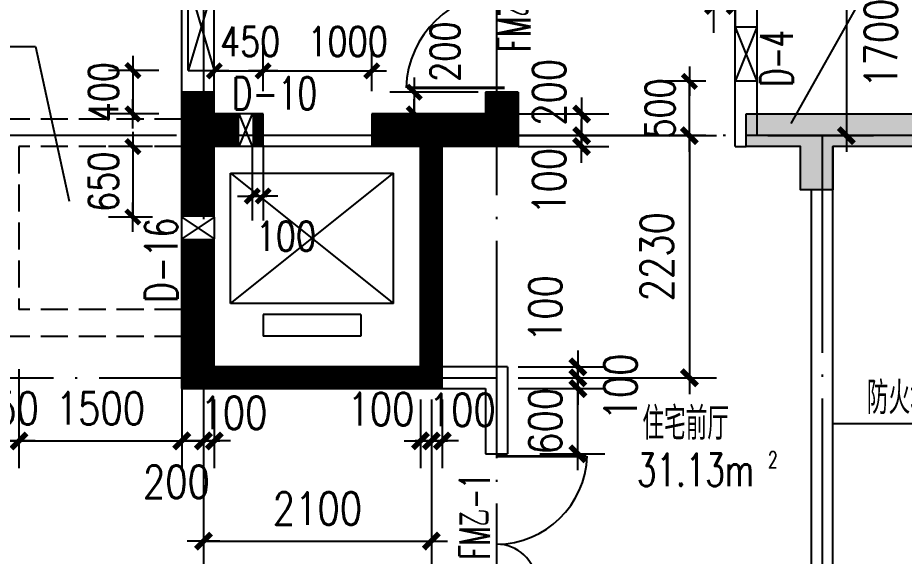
# Model space of a CAD drawing. Extents: x 634182 to 802382, y -1101880 to -864080.
# Drawn here: x 686573 to 694742, y -899450 to -894491 of the extents above; entities that cross this region are included whole.
import ezdxf
from ezdxf.enums import TextEntityAlignment as Align

# ---------------------------------------------------------------- set-up
doc = ezdxf.new("R2010")
doc.units = 0
doc.header["$LTSCALE"] = 1000
doc.header["$MEASUREMENT"] = 0
doc.linetypes.add('DASH', pattern=[0.35, 0.25, -0.1])
doc.linetypes.add('DOTE', pattern=[2.42, 2, -0.2, 0.02, -0.2])
doc.layers.get('0').update_dxf_attribs({"linetype": 'CONTINUOUS'})
doc.layers.get('DEFPOINTS').update_dxf_attribs({"linetype": 'CONTINUOUS'})
for name, color, linetype in [('210', 4, 'CONTINUOUS'), ('DOTE', 1, 'DOTE'), ('MC', 4, 'CONTINUOUS'), ('PUB_DIM', 3, 'CONTINUOUS'), ('PUB_TEXT', 7, 'CONTINUOUS'), ('WALL', 191, 'CONTINUOUS'), ('WINDOW', 2, 'CONTINUOUS')]:
    doc.layers.add(name, color=color, linetype=linetype)
doc.styles.add('_Z', font='romans', dxfattribs={"width": 0.7, "bigfont": 'Z'})
doc.styles.add('DIM_FONT', font='simplex.shx', dxfattribs={"width": 0.8})
doc.styles.add('HZ_SIMPLEX', font='SIMPLEX.shx', dxfattribs={"width": 0.8, "bigfont": 'hztxt.shx'})
doc.styles.add('Z', font='romans', dxfattribs={"width": 0.8, "bigfont": 'z'})
doc.dimstyles.new('DIMN', dxfattribs={"dimtxt": 300, "dimasz": 1, "dimexe": 250, "dimexo": 300, "dimgap": 150, "dimtad": 1, "dimdec": 0, "dimzin": 0, "dimdsep": 46, "dimtxsty": 'DIM_FONT', "dimblk": '_DIMX', "dimblk1": '_DIMX', "dimblk2": '_DIMX', "dimcen": 2.5, "dimclrt": 7, "dimadec": 0, "dimazin": 0, "dimtfac": 1, "dimtdec": 0, "dimtix": 1, "dimtmove": 2, "dimatfit": 3, "dimldrblk": '_DIMX', "dimfxl": 0, "dimtolj": 1, "dimtzin": 0, "dimarcsym": 0})
doc.dimstyles.new('DIMN90', dxfattribs={"dimscale": 0.9, "dimtxt": 300, "dimasz": 1, "dimexe": 250, "dimexo": 300, "dimgap": 150, "dimtad": 1, "dimdec": 0, "dimdsep": 46, "dimtxsty": 'DIM_FONT', "dimblk": '_DIMX', "dimcen": 2.5, "dimclrt": 7, "dimadec": 0, "dimazin": 0, "dimtfac": 1, "dimtdec": 0, "dimtix": 1, "dimtmove": 2, "dimatfit": 3, "dimldrblk": '_DIMX', "dimfxl": 0, "dimtolj": 1, "dimarcsym": 0})

# ---------------------------------------------------------------- blocks, each defined once
blk = doc.blocks.new('_DIMX')
blk.add_line((-150, 0), (150, 0))
at = {"const_width": 50}
blk.add_lwpolyline([(-70, -70), (70, 70)], dxfattribs=at)
blk = doc.blocks.new('*D469')
at = {"color": 0, "linetype": 'ByBlock'}
for p, q in [((687814.2, -895676.8), (687408.7, -895676.8)), ((687633.7, -895675.9), (687633.7, -895675)), ((687633.7, -895676.8), (687633.7, -896326.8)), ((687814.2, -896326.8), (687408.7, -896326.8)), ((687633.7, -896327.7), (687633.7, -896328.6))]:
    blk.add_line(p, q, dxfattribs=at)
at = {"layer": 'DEFPOINTS', "color": 0, "linetype": 'ByBlock'}
for p in [(688084.2, -895676.8), (687633.7, -896326.8), (688084.2, -896326.8)]:
    blk.add_point(p, dxfattribs=at)
at = {"color": 0, "linetype": 'ByBlock', "xscale": 0.9, "yscale": 0.9, "zscale": 0.9}
for p, rotation in [((687633.7, -895676.8), 270), ((687633.7, -896326.8), 90)]:
    blk.add_blockref('_DIMX', p, dxfattribs=dict(at, rotation=rotation))
at = {"color": 7, "linetype": 'ByBlock', "insert": (687363.7, -896001.8), "char_height": 270, "attachment_point": 5, "rotation": 90, "style": 'DIM_FONT'}
blk.add_mtext('\\A1;650', dxfattribs=at)
blk = doc.blocks.new('*D479')
at = {"color": 0, "linetype": 'ByBlock'}
for p, q in [((688084.2, -898006.8), (688084.2, -898638.4)), ((688284.2, -898006.8), (688284.2, -898638.4)), ((688083.2, -898388.4), (688082.2, -898388.4)), ((688284.2, -898388.4), (688084.2, -898388.4)), ((688284.2, -898388.4), (688084.2, -898388.4)), ((688285.2, -898388.4), (688286.2, -898388.4))]:
    blk.add_line(p, q, dxfattribs=at)
at = {"layer": 'DEFPOINTS', "color": 0, "linetype": 'ByBlock'}
for p in [(688084.2, -897706.8), (688284.2, -897706.8), (688084.2, -898388.4)]:
    blk.add_point(p, dxfattribs=at)
at = {"color": 0, "linetype": 'ByBlock'}
for p, rotation in [((688084.2, -898388.4), 359.9999999999334), ((688284.2, -898388.4), 179.9999999999334)]:
    blk.add_blockref('_DIMX', p, dxfattribs=dict(at, rotation=rotation))
at = {"color": 7, "linetype": 'ByBlock', "insert": (688035, -898765.5), "char_height": 300, "attachment_point": 5, "style": 'DIM_FONT'}
blk.add_mtext('\\A1;200', dxfattribs=at)
blk = doc.blocks.new('*D480')
at = {"color": 0, "linetype": 'ByBlock'}
for p, q in [((687874.2, -894976.8), (687408.7, -894976.8)), ((687633.7, -894975.9), (687633.7, -894975)), ((687633.7, -894976.8), (687633.7, -895376.8)), ((687874.2, -895376.8), (687408.7, -895376.8)), ((687633.7, -895377.7), (687633.7, -895378.6))]:
    blk.add_line(p, q, dxfattribs=at)
at = {"layer": 'DEFPOINTS', "color": 0, "linetype": 'ByBlock'}
for p in [(688144.2, -894976.8), (687633.7, -895376.8), (688144.2, -895376.8)]:
    blk.add_point(p, dxfattribs=at)
at = {"color": 0, "linetype": 'ByBlock', "xscale": 0.9, "yscale": 0.9, "zscale": 0.9}
for p, rotation in [((687633.7, -894976.8), 270), ((687633.7, -895376.8), 90)]:
    blk.add_blockref('_DIMX', p, dxfattribs=dict(at, rotation=rotation))
at = {"color": 7, "linetype": 'ByBlock', "insert": (687363.7, -895176.8), "char_height": 270, "attachment_point": 5, "rotation": 90, "style": 'DIM_FONT'}
blk.add_mtext('\\A1;400', dxfattribs=at)
blk = doc.blocks.new('*D489')
at = {"color": 0, "linetype": 'ByBlock'}
for p, q in [((686334.2, -897726.8), (686334.2, -898638.4)), ((686584.2, -897726.8), (686584.2, -898638.4)), ((686333.2, -898388.4), (686332.2, -898388.4)), ((686334.2, -898388.4), (686584.2, -898388.4)), ((686585.2, -898388.4), (686586.2, -898388.4))]:
    blk.add_line(p, q, dxfattribs=at)
at = {"layer": 'DEFPOINTS', "color": 0, "linetype": 'ByBlock'}
for p in [(686334.2, -897426.8), (686584.2, -897426.8), (686584.2, -898388.4)]:
    blk.add_point(p, dxfattribs=at)
at = {"color": 0, "linetype": 'ByBlock'}
blk.add_blockref('_DIMX', (686334.2, -898388.4), dxfattribs=at)
at = {"color": 0, "linetype": 'ByBlock', "rotation": 180}
blk.add_blockref('_DIMX', (686584.2, -898388.4), dxfattribs=at)
at = {"color": 7, "linetype": 'ByBlock', "insert": (686459.2, -898088.4), "char_height": 300, "attachment_point": 5, "style": 'DIM_FONT'}
blk.add_mtext('\\A1;250', dxfattribs=at)
blk = doc.blocks.new('*D513')
at = {"color": 0, "linetype": 'ByBlock'}
for p, q in [((691484.2, -895576.8), (693011.3, -895576.8)), ((692761.3, -895577.8), (692761.3, -897805.8)), ((691484.2, -897806.8), (693011.3, -897806.8))]:
    blk.add_line(p, q, dxfattribs=at)
at = {"layer": 'DEFPOINTS', "color": 0, "linetype": 'ByBlock'}
for p in [(691184.2, -895576.8), (691184.2, -897806.8), (692761.3, -897806.8)]:
    blk.add_point(p, dxfattribs=at)
at = {"color": 0, "linetype": 'ByBlock'}
for p, rotation in [((692761.3, -895576.8), 90), ((692761.3, -897806.8), 270)]:
    blk.add_blockref('_DIMX', p, dxfattribs=dict(at, rotation=rotation))
at = {"color": 7, "linetype": 'ByBlock', "insert": (692461.3, -896691.8), "char_height": 300, "attachment_point": 5, "rotation": 90, "style": 'DIM_FONT'}
blk.add_mtext('\\A1;2230', dxfattribs=at)
blk = doc.blocks.new('*D514')
at = {"color": 0, "linetype": 'ByBlock'}
for p, q in [((692914.2, -895076.8), (692536.3, -895076.8)), ((692761.3, -895075.9), (692761.3, -895075)), ((692761.3, -895576.8), (692761.3, -895076.8)), ((692914.2, -895576.8), (692536.3, -895576.8)), ((692761.3, -895577.7), (692761.3, -895578.6))]:
    blk.add_line(p, q, dxfattribs=at)
at = {"layer": 'DEFPOINTS', "color": 0, "linetype": 'ByBlock'}
for p in [(692761.3, -895076.8), (693184.2, -895076.8), (693184.2, -895576.8)]:
    blk.add_point(p, dxfattribs=at)
at = {"color": 0, "linetype": 'ByBlock', "xscale": 0.9, "yscale": 0.9, "zscale": 0.9}
for p, rotation in [((692761.3, -895076.8), 270), ((692761.3, -895576.8), 90)]:
    blk.add_blockref('_DIMX', p, dxfattribs=dict(at, rotation=rotation))
at = {"color": 7, "linetype": 'ByBlock', "insert": (692491.3, -895326.8), "char_height": 270, "attachment_point": 5, "rotation": 90, "style": 'DIM_FONT'}
blk.add_mtext('\\A1;500', dxfattribs=at)
blk = doc.blocks.new('*D516')
at = {"color": 0, "linetype": 'ByBlock'}
for p, q in [((691184.2, -897806.8), (691983.9, -897806.8)), ((691733.9, -897805.8), (691733.9, -897804.8)), ((691733.9, -897906.8), (691733.9, -897806.8)), ((691733.9, -897906.8), (691733.9, -897806.8)), ((691184.2, -897906.8), (691983.9, -897906.8)), ((691733.9, -897907.8), (691733.9, -897908.8))]:
    blk.add_line(p, q, dxfattribs=at)
at = {"layer": 'DEFPOINTS', "color": 0, "linetype": 'ByBlock'}
for p in [(690884.2, -897806.8), (691733.9, -897806.8), (690884.2, -897906.8)]:
    blk.add_point(p, dxfattribs=at)
at = {"color": 0, "linetype": 'ByBlock'}
for p, rotation in [((691733.9, -897806.8), 270), ((691733.9, -897906.8), 90)]:
    blk.add_blockref('_DIMX', p, dxfattribs=dict(at, rotation=rotation))
at = {"color": 7, "linetype": 'ByBlock', "insert": (692126.4, -897891.6), "char_height": 300, "attachment_point": 5, "rotation": 90, "style": 'DIM_FONT'}
blk.add_mtext('\\A1;100', dxfattribs=at)
blk = doc.blocks.new('*D517')
at = {"color": 0, "linetype": 'ByBlock'}
for p, q in [((691184.2, -897706.8), (691983.9, -897706.8)), ((691733.9, -897705.8), (691733.9, -897704.8)), ((691733.9, -897806.8), (691733.9, -897706.8)), ((691733.9, -897806.8), (691733.9, -897706.8)), ((691184.2, -897806.8), (691983.9, -897806.8)), ((691733.9, -897807.8), (691733.9, -897808.8))]:
    blk.add_line(p, q, dxfattribs=at)
at = {"layer": 'DEFPOINTS', "color": 0, "linetype": 'ByBlock'}
for p in [(690884.2, -897706.8), (691733.9, -897706.8), (690884.2, -897806.8)]:
    blk.add_point(p, dxfattribs=at)
at = {"color": 0, "linetype": 'ByBlock'}
for p, rotation in [((691733.9, -897706.8), 270), ((691733.9, -897806.8), 90)]:
    blk.add_blockref('_DIMX', p, dxfattribs=dict(at, rotation=rotation))
at = {"color": 7, "linetype": 'ByBlock', "insert": (691433.9, -897169), "char_height": 300, "attachment_point": 5, "rotation": 90, "style": 'DIM_FONT'}
blk.add_mtext('\\A1;100', dxfattribs=at)
blk = doc.blocks.new('M_A17ORW')
at = {"const_width": 0.02}
for points in [[(-0.481, -0.0014), (-0.481, -0.3084)], [(0.481, 0.0014), (0.481, -0.6906)]]:
    blk.add_lwpolyline(points, dxfattribs=at)
for centre, radius, start, end in [((-0.5008, -0.0026), 0.3067, 274.24917, 0.21013), ((0.5046, 0.0019), 0.6987, 180.27623, 268.06031)]:
    blk.add_arc(centre, radius, start, end)
blk = doc.blocks.new('*D520')
at = {"color": 0, "linetype": 'ByBlock'}
for p, q in [((691384.2, -897906.8), (691983.9, -897906.8)), ((691733.9, -897905.8), (691733.9, -897904.8)), ((691733.9, -898506.8), (691733.9, -897906.8)), ((691384.2, -898506.8), (691983.9, -898506.8)), ((691733.9, -898507.8), (691733.9, -898508.8))]:
    blk.add_line(p, q, dxfattribs=at)
at = {"layer": 'DEFPOINTS', "color": 0, "linetype": 'ByBlock'}
for p in [(691084.2, -897906.8), (691733.9, -897906.8), (691084.2, -898506.8)]:
    blk.add_point(p, dxfattribs=at)
at = {"color": 0, "linetype": 'ByBlock'}
for p, rotation in [((691733.9, -897906.8), 270), ((691733.9, -898506.8), 90)]:
    blk.add_blockref('_DIMX', p, dxfattribs=dict(at, rotation=rotation))
at = {"color": 7, "linetype": 'ByBlock', "insert": (691433.9, -898206.8), "char_height": 300, "attachment_point": 5, "rotation": 90, "style": 'DIM_FONT'}
blk.add_mtext('\\A1;600', dxfattribs=at)
blk = doc.blocks.new('*D521')
at = {"color": 0, "linetype": 'ByBlock'}
for p, q in [((690384.2, -898006.8), (690384.2, -898638.4)), ((690484.2, -898006.8), (690484.2, -898638.4)), ((690383.2, -898388.4), (690382.2, -898388.4)), ((690484.2, -898388.4), (690384.2, -898388.4)), ((690484.2, -898388.4), (690384.2, -898388.4)), ((690485.2, -898388.4), (690486.2, -898388.4))]:
    blk.add_line(p, q, dxfattribs=at)
at = {"layer": 'DEFPOINTS', "color": 0, "linetype": 'ByBlock'}
for p in [(690384.2, -897706.8), (690484.2, -897706.8), (690384.2, -898388.4)]:
    blk.add_point(p, dxfattribs=at)
at = {"color": 0, "linetype": 'ByBlock'}
for p, rotation in [((690384.2, -898388.4), 6.666442612347531e-11), ((690484.2, -898388.4), 180.0000000000666)]:
    blk.add_blockref('_DIMX', p, dxfattribs=dict(at, rotation=rotation))
at = {"color": 7, "linetype": 'ByBlock', "insert": (690668.5, -898102.1), "char_height": 300, "attachment_point": 5, "style": 'DIM_FONT'}
blk.add_mtext('\\A1;100', dxfattribs=at)
blk = doc.blocks.new('*D522')
at = {"color": 0, "linetype": 'ByBlock'}
for p, q in [((691184.2, -895376.8), (692018.7, -895376.8)), ((691768.7, -895375.8), (691768.7, -895374.8)), ((691768.7, -895376.8), (691768.7, -895576.8)), ((691768.7, -895376.8), (691768.7, -895576.8)), ((691184.2, -895576.8), (692018.7, -895576.8)), ((691768.7, -895577.8), (691768.7, -895578.8))]:
    blk.add_line(p, q, dxfattribs=at)
at = {"layer": 'DEFPOINTS', "color": 0, "linetype": 'ByBlock'}
for p in [(690884.2, -895376.8), (690884.2, -895576.8), (691768.7, -895576.8)]:
    blk.add_point(p, dxfattribs=at)
at = {"color": 0, "linetype": 'ByBlock'}
for p, rotation in [((691768.7, -895376.8), 270), ((691768.7, -895576.8), 90)]:
    blk.add_blockref('_DIMX', p, dxfattribs=dict(at, rotation=rotation))
at = {"color": 7, "linetype": 'ByBlock', "insert": (691468.7, -895178.2), "char_height": 300, "attachment_point": 5, "rotation": 90, "style": 'DIM_FONT'}
blk.add_mtext('\\A1;200', dxfattribs=at)
blk = doc.blocks.new('*D523')
at = {"color": 0, "linetype": 'ByBlock'}
for p, q in [((691184.2, -895576.8), (692018.7, -895576.8)), ((691768.7, -895575.8), (691768.7, -895574.8)), ((691768.7, -895576.8), (691768.7, -895676.8)), ((691768.7, -895576.8), (691768.7, -895676.8)), ((691184.2, -895676.8), (692018.7, -895676.8)), ((691768.7, -895677.8), (691768.7, -895678.8))]:
    blk.add_line(p, q, dxfattribs=at)
at = {"layer": 'DEFPOINTS', "color": 0, "linetype": 'ByBlock'}
for p in [(690884.2, -895576.8), (690884.2, -895676.8), (691768.7, -895676.8)]:
    blk.add_point(p, dxfattribs=at)
at = {"color": 0, "linetype": 'ByBlock'}
for p, rotation in [((691768.7, -895576.8), 270), ((691768.7, -895676.8), 90)]:
    blk.add_blockref('_DIMX', p, dxfattribs=dict(at, rotation=rotation))
at = {"color": 7, "linetype": 'ByBlock', "insert": (691468.7, -895998), "char_height": 300, "attachment_point": 5, "rotation": 90, "style": 'DIM_FONT'}
blk.add_mtext('\\A1;100', dxfattribs=at)
blk = doc.blocks.new('*D525')
at = {"color": 0, "linetype": 'ByBlock'}
for p, q in [((688284.2, -898006.8), (688284.2, -898638.4)), ((688384.2, -898006.8), (688384.2, -898638.4)), ((688283.2, -898388.4), (688282.2, -898388.4)), ((688384.2, -898388.4), (688284.2, -898388.4)), ((688384.2, -898388.4), (688284.2, -898388.4)), ((688385.2, -898388.4), (688386.2, -898388.4))]:
    blk.add_line(p, q, dxfattribs=at)
at = {"layer": 'DEFPOINTS', "color": 0, "linetype": 'ByBlock'}
for p in [(688284.2, -897706.8), (688384.2, -897706.8), (688284.2, -898388.4)]:
    blk.add_point(p, dxfattribs=at)
at = {"color": 0, "linetype": 'ByBlock'}
for p, rotation in [((688284.2, -898388.4), 6.666442612347531e-11), ((688384.2, -898388.4), 180.0000000000666)]:
    blk.add_blockref('_DIMX', p, dxfattribs=dict(at, rotation=rotation))
at = {"color": 7, "linetype": 'ByBlock', "insert": (688565, -898130.1), "char_height": 300, "attachment_point": 5, "style": 'DIM_FONT'}
blk.add_mtext('\\A1;100', dxfattribs=at)
blk = doc.blocks.new('*D526')
at = {"color": 0, "linetype": 'ByBlock'}
for p, q in [((688384.2, -895166.5), (688384.2, -894755.6)), ((688834.2, -895166.5), (688834.2, -894755.6)), ((688385.1, -894980.6), (688833.3, -894980.6))]:
    blk.add_line(p, q, dxfattribs=at)
at = {"layer": 'DEFPOINTS', "color": 0, "linetype": 'ByBlock'}
for p in [(688834.2, -894980.6), (688384.2, -895436.5), (688834.2, -895436.5)]:
    blk.add_point(p, dxfattribs=at)
at = {"color": 0, "linetype": 'ByBlock', "xscale": 0.9, "yscale": 0.9, "zscale": 0.9, "rotation": 180}
blk.add_blockref('_DIMX', (688384.2, -894980.6), dxfattribs=at)
at = {"color": 0, "linetype": 'ByBlock', "xscale": 0.9, "yscale": 0.9, "zscale": 0.9}
blk.add_blockref('_DIMX', (688834.2, -894980.6), dxfattribs=at)
at = {"color": 7, "linetype": 'ByBlock', "insert": (688714.7, -894710.6), "char_height": 270, "attachment_point": 5, "style": 'DIM_FONT'}
blk.add_mtext('\\A1;450', dxfattribs=at)
blk = doc.blocks.new('*D527')
at = {"color": 0, "linetype": 'ByBlock'}
for p, q in [((688834.2, -895166.5), (688834.2, -894755.6)), ((689834.2, -895166.5), (689834.2, -894755.6)), ((688835.1, -894980.6), (689833.3, -894980.6))]:
    blk.add_line(p, q, dxfattribs=at)
at = {"layer": 'DEFPOINTS', "color": 0, "linetype": 'ByBlock'}
for p in [(689834.2, -894980.6), (688834.2, -895436.5), (689834.2, -895436.5)]:
    blk.add_point(p, dxfattribs=at)
at = {"color": 0, "linetype": 'ByBlock', "xscale": 0.9, "yscale": 0.9, "zscale": 0.9, "rotation": 180}
blk.add_blockref('_DIMX', (688834.2, -894980.6), dxfattribs=at)
at = {"color": 0, "linetype": 'ByBlock', "xscale": 0.9, "yscale": 0.9, "zscale": 0.9}
blk.add_blockref('_DIMX', (689834.2, -894980.6), dxfattribs=at)
at = {"color": 7, "linetype": 'ByBlock', "insert": (689612.4, -894710.6), "char_height": 270, "attachment_point": 5, "style": 'DIM_FONT'}
blk.add_mtext('\\A1;1000', dxfattribs=at)
blk = doc.blocks.new('*D528')
at = {"color": 0, "linetype": 'ByBlock'}
for p, q in [((688734.2, -895665.5), (688734.2, -896358.1)), ((688834.2, -895665.5), (688834.2, -896358.1)), ((688733.3, -896133.1), (688732.4, -896133.1)), ((688734.2, -896133.1), (688834.2, -896133.1)), ((688734.2, -896133.1), (688834.2, -896133.1)), ((688835.1, -896133.1), (688836, -896133.1))]:
    blk.add_line(p, q, dxfattribs=at)
at = {"layer": 'DEFPOINTS', "color": 0, "linetype": 'ByBlock'}
for p in [(688734.2, -895395.5), (688834.2, -895395.5), (688834.2, -896133.1)]:
    blk.add_point(p, dxfattribs=at)
at = {"color": 0, "linetype": 'ByBlock', "xscale": 0.9, "yscale": 0.9, "zscale": 0.9}
blk.add_blockref('_DIMX', (688734.2, -896133.1), dxfattribs=at)
at = {"color": 0, "linetype": 'ByBlock', "xscale": 0.9, "yscale": 0.9, "zscale": 0.9, "rotation": 180}
blk.add_blockref('_DIMX', (688834.2, -896133.1), dxfattribs=at)
at = {"color": 7, "linetype": 'ByBlock', "insert": (689044, -896502.8), "char_height": 270, "attachment_point": 5, "style": 'DIM_FONT'}
blk.add_mtext('\\A1;100', dxfattribs=at)
blk = doc.blocks.new('*D530')
at = {"color": 0, "linetype": 'ByBlock'}
for p, q in [((690284.2, -898006.8), (690284.2, -898638.4)), ((690384.2, -898006.8), (690384.2, -898638.4)), ((690283.2, -898388.4), (690282.2, -898388.4)), ((690384.2, -898388.4), (690284.2, -898388.4)), ((690384.2, -898388.4), (690284.2, -898388.4)), ((690385.2, -898388.4), (690386.2, -898388.4))]:
    blk.add_line(p, q, dxfattribs=at)
at = {"layer": 'DEFPOINTS', "color": 0, "linetype": 'ByBlock'}
for p in [(690284.2, -897706.8), (690384.2, -897706.8), (690284.2, -898388.4)]:
    blk.add_point(p, dxfattribs=at)
at = {"color": 0, "linetype": 'ByBlock'}
for p, rotation in [((690284.2, -898388.4), 359.9999999999334), ((690384.2, -898388.4), 179.9999999999334)]:
    blk.add_blockref('_DIMX', p, dxfattribs=dict(at, rotation=rotation))
at = {"color": 7, "linetype": 'ByBlock', "insert": (689919.5, -898094.7), "char_height": 300, "attachment_point": 5, "style": 'DIM_FONT'}
blk.add_mtext('\\A1;100', dxfattribs=at)
blk = doc.blocks.new('*D531')
at = {"color": 0, "linetype": 'ByBlock'}
for p, q in [((690814.2, -895176.8), (690000.5, -895176.8)), ((690225.5, -895175.9), (690225.5, -895175)), ((690225.5, -895176.8), (690225.5, -895376.8)), ((690225.5, -895176.8), (690225.5, -895376.8)), ((690814.2, -895376.8), (690000.5, -895376.8)), ((690225.5, -895377.7), (690225.5, -895378.6))]:
    blk.add_line(p, q, dxfattribs=at)
at = {"layer": 'DEFPOINTS', "color": 0, "linetype": 'ByBlock'}
for p in [(691084.2, -895176.8), (690225.5, -895376.8), (691084.2, -895376.8)]:
    blk.add_point(p, dxfattribs=at)
at = {"color": 0, "linetype": 'ByBlock', "xscale": 0.9, "yscale": 0.9, "zscale": 0.9}
for p, rotation in [((690225.5, -895176.8), 270), ((690225.5, -895376.8), 90)]:
    blk.add_blockref('_DIMX', p, dxfattribs=dict(at, rotation=rotation))
at = {"color": 7, "linetype": 'ByBlock', "insert": (690509.7, -894803.4), "char_height": 270, "attachment_point": 5, "rotation": 90, "style": 'DIM_FONT'}
blk.add_mtext('\\A1;200', dxfattribs=at)
blk = doc.blocks.new('*D537')
at = {"color": 0, "linetype": 'ByBlock'}
for p, q in [((692984.2, -893971.5), (692984.2, -894628.9)), ((693184.2, -893971.5), (693184.2, -894628.9)), ((692983.2, -894378.9), (692982.2, -894378.9)), ((692984.2, -894378.9), (693184.2, -894378.9)), ((693185.2, -894378.9), (693186.2, -894378.9))]:
    blk.add_line(p, q, dxfattribs=at)
at = {"layer": 'DEFPOINTS', "color": 0, "linetype": 'ByBlock'}
for p in [(692984.2, -893671.5), (693184.2, -893671.5), (693184.2, -894378.9)]:
    blk.add_point(p, dxfattribs=at)
at = {"color": 0, "linetype": 'ByBlock'}
blk.add_blockref('_DIMX', (692984.2, -894378.9), dxfattribs=at)
at = {"color": 0, "linetype": 'ByBlock', "rotation": 180}
blk.add_blockref('_DIMX', (693184.2, -894378.9), dxfattribs=at)
at = {"color": 7, "linetype": 'ByBlock', "insert": (693084.2, -894078.9), "char_height": 300, "attachment_point": 5, "style": 'DIM_FONT'}
blk.add_mtext('\\A1;200', dxfattribs=at)
blk = doc.blocks.new('*D540')
at = {"color": 0, "linetype": 'ByBlock'}
for p, q in [((693484.2, -893876.8), (694458.1, -893876.8)), ((694208.1, -893877.8), (694208.1, -895575.8)), ((693484.2, -895576.8), (694458.1, -895576.8))]:
    blk.add_line(p, q, dxfattribs=at)
at = {"layer": 'DEFPOINTS', "color": 0, "linetype": 'ByBlock'}
for p in [(693184.2, -893876.8), (693184.2, -895576.8), (694208.1, -895576.8)]:
    blk.add_point(p, dxfattribs=at)
at = {"color": 0, "linetype": 'ByBlock'}
for p, rotation in [((694208.1, -893876.8), 90), ((694208.1, -895576.8), 270)]:
    blk.add_blockref('_DIMX', p, dxfattribs=dict(at, rotation=rotation))
at = {"color": 7, "linetype": 'ByBlock', "insert": (694525.8, -894726.8), "char_height": 300, "attachment_point": 5, "rotation": 90, "style": 'DIM_FONT'}
blk.add_mtext('\\A1;1700', dxfattribs=at)

msp = doc.modelspace()

# ---------------------------------------------------------------- hatches: boundary and pattern name
at = {"layer": '210'}
msp.add_hatch(color=256, dxfattribs=at).paths.add_polyline_path([(694084.157, -895676.76), (694884.157, -895676.76), (694884.157, -895376.76), (693284.157, -895376.76), (693284.157, -895676.76), (693784.157, -895676.757), (693784.157, -896076.659), (694084.157, -896076.659)])

# ---------------------------------------------------------------- linework, layer by layer
for points in [[(688234.156, -895176.757, 300, 300, 0), (688234.156, -896326.757, 300, 300, 0)], [(688234.156, -896526.757, 300, 300, 0), (688234.156, -897806.757, 200, 200, 0), (690384.156, -897806.757, 200, 200, 0), (690384.156, -895526.757, 200, 200, 0)]]:
    msp.add_lwpolyline(points, format="xyseb", dxfattribs=at)
at = {"layer": '210', "const_width": 300}
for points in [[(689834.156, -895526.757), (690984.156, -895526.757), (691034.156, -895526.757), (691034.156, -895176.757)], [(688614.156, -895526.757), (688284.156, -895526.757)], [(688834.156, -895526.757), (688734.156, -895526.757)]]:
    msp.add_lwpolyline(points, dxfattribs=at)
at = {"layer": 'DOTE'}
for p, q in [((688284.156, -884445.605), (688284.156, -902476.757)), ((690984.156, -884445.605), (690984.156, -902476.757)), ((693384.156, -884445.605), (693384.156, -895576.757)), ((690384.156, -895376.757), (690384.156, -897806.757)), ((700134.156, -895576.757), (680061.624, -895576.757)), ((693984.156, -895576.757), (693984.156, -902476.757)), ((680061.624, -897806.757), (690984.156, -897806.757))]:
    msp.add_line(p, q, dxfattribs=at)
at = {"layer": 'MC', "linetype": 'Continuous'}
for p, q in [((693698.194, -895466.53), (694844.362, -893430.603)), ((688384.156, -894176.757), (688144.156, -894976.757)), ((688144.156, -894176.757), (688384.156, -894976.757)), ((693184.156, -894576.76), (693384.156, -895076.76)), ((693384.156, -894576.76), (693184.156, -895076.76)), ((683619.82, -894756.648), (686735.716, -894756.648)), ((686735.716, -894756.648), (687047.09, -896180.192)), ((688734.156, -895376.757), (688609.156, -895676.757)), ((688609.156, -895376.757), (688734.156, -895676.757)), ((688084.156, -896326.757), (688384.156, -896526.757)), ((688384.156, -896326.757), (688084.156, -896526.757)), ((694084.156, -898226.757), (695329.562, -898226.757))]:
    msp.add_line(p, q, dxfattribs=at)
at = {"layer": 'WALL'}
for p, q in [((693384.156, -892176.757), (693384.156, -895376.76)), ((688384.156, -895376.757), (688384.156, -893076.757)), ((693184.156, -895676.757), (693184.156, -893876.757)), ((688084.156, -895176.757), (688084.156, -894176.757)), ((688144.156, -894976.757), (688144.156, -894176.757)), ((693384.156, -894576.76), (693184.156, -894576.76)), ((688144.156, -894976.757), (688384.156, -894976.757)), ((693384.156, -895076.76), (693184.156, -895076.76)), ((688384.156, -895176.757), (688084.156, -895176.757)), ((688084.156, -897906.757), (688084.156, -895176.757)), ((691184.156, -895176.757), (690884.156, -895176.757)), ((690884.156, -895176.757), (690884.156, -895376.757)), ((691184.156, -895176.757), (690884.156, -895176.757)), ((691184.156, -895176.757), (691184.156, -895676.757)), ((688834.156, -895376.757), (688384.156, -895376.757)), ((688834.156, -895676.757), (688834.156, -895376.757)), ((689834.156, -895376.757), (689834.156, -895676.757)), ((690884.156, -895376.757), (689834.156, -895376.757)), ((688384.156, -896326.757), (688384.156, -895676.757)), ((688834.156, -895676.757), (688384.156, -895676.757)), ((690284.156, -895676.757), (689834.156, -895676.757)), ((690284.156, -897706.757), (690284.156, -895676.757)), ((691184.156, -895676.757), (690484.156, -895676.757)), ((690484.156, -897906.757), (690484.156, -895676.757)), ((693184.156, -895676.757), (693284.156, -895676.757)), ((693784.161, -895676.757), (693284.156, -895676.757)), ((694084.156, -900776.757), (694084.156, -895676.757)), ((694734.156, -895676.757), (694084.157, -895676.757)), ((693884.156, -896076.659), (693884.156, -900776.757)), ((688384.156, -896326.757), (688384.156, -896526.757)), ((688384.156, -897706.757), (688384.156, -896526.757)), ((690284.156, -897706.757), (688384.156, -897706.757)), ((691084.156, -897706.757), (690484.156, -897706.757)), ((691084.156, -897706.757), (691084.156, -898506.757)), ((688084.156, -897906.757), (690884.156, -897906.757)), ((690884.156, -897906.757), (690884.156, -898506.757))]:
    msp.add_line(p, q, dxfattribs=at)
at = {"layer": 'WALL', "linetype": 'Continuous'}
msp.add_line((690884.156, -898506.757), (691084.156, -898506.757), dxfattribs=at)
at = {"layer": 'WALL'}
msp.add_lwpolyline([(693284.157, -895376.76), (694884.157, -895376.76), (694884.157, -895676.76), (694084.157, -895676.76), (694084.156, -896076.659), (693784.157, -896076.659), (693784.161, -895676.757), (693284.157, -895676.757)], close=True, dxfattribs=at)
at = {"layer": 'WINDOW', "linetype": 'DASH'}
for p, q in [((688084.156, -895426.757), (686334.156, -895426.757)), ((688084.156, -895676.757), (686584.156, -895676.757)), ((686584.156, -895676.757), (686584.156, -897176.757)), ((688084.156, -897176.757), (686584.156, -897176.757)), ((688084.156, -897426.757), (686334.156, -897426.757))]:
    msp.add_line(p, q, dxfattribs=at)
at = {"layer": 'WINDOW'}
for p, q in [((689834.156, -895676.757), (688834.156, -895676.757)), ((688534.156, -897123.674), (688534.156, -895923.559)), ((688534.156, -895923.559), (690034.156, -895923.559)), ((688534.156, -897123.674), (690034.156, -895923.559)), ((688534.156, -895923.559), (690034.156, -897123.674)), ((690034.156, -897123.674), (690034.156, -895923.559)), ((690034.156, -897123.674), (688534.156, -897123.674)), ((688834.156, -897223.674), (688834.156, -897423.674)), ((689734.156, -897223.674), (688834.156, -897223.674)), ((689734.156, -897223.674), (689734.156, -897423.674)), ((689734.156, -897423.674), (688834.156, -897423.674))]:
    msp.add_line(p, q, dxfattribs=at)

# ---------------------------------------------------------------- block references
at = {"layer": 'WINDOW', "xscale": 1300, "yscale": 1300, "zscale": 1300, "rotation": 270.0000000000001}
msp.add_blockref('M_A17ORW', (691056.569, -894511.039), dxfattribs=at)
at = {"layer": 'WINDOW', "linetype": 'Continuous', "xscale": 1200, "yscale": 1200, "zscale": 1200, "rotation": 90.00000000000001}
msp.add_blockref('M_A17ORW', (690984.156, -899106.757), dxfattribs=at)

# ---------------------------------------------------------------- texts
at = {"style": '_Z', "width": 0.7}
for s, p in [('住宅前厅', (692328.255, -898377.803)), ('31.13m', (692278.946, -898804.022))]:
    msp.add_text(s, height=300, dxfattribs=at).set_placement(p)
at = {"layer": 'MC', "linetype": 'Continuous', "style": '_Z', "width": 0.6}
for s, height, p in [('FM乙-1', 300, (691146.058, -893956.366)), ('D-4', 300, (693564.307, -894606.579)), ('FM乙-1', 280, (690784.021, -898684.469))]:
    msp.add_text(s, height=height, rotation=90, dxfattribs=at).set_placement(p, align=Align.MIDDLE_RIGHT)
at = {"layer": 'MC', "linetype": 'Continuous', "style": 'HZ_SIMPLEX', "width": 0.7}
msp.add_text('D-10', height=300, dxfattribs=at).set_placement((688547.034, -895337.074))
msp.add_text('D-16', height=300, rotation=90, dxfattribs=at).set_placement((688044.808, -897116.987))
at = {"layer": 'PUB_TEXT', "style": 'Z', "width": 0.7}
msp.add_text('防火墙', height=300, dxfattribs=at).set_placement((694396.65, -898141.215))
msp.add_text('2', height=150, dxfattribs=at).set_placement((693575.48, -898560.958), align=Align.MIDDLE_RIGHT)

# ---------------------------------------------------------------- dimensions: what is measured, and where the dimension line sits
at = {"layer": 'PUB_DIM', "linetype": 'Continuous'}
for p1, p2, distance, dimstyle, picture, middle in [((692984.156, -893671.467), (693184.156, -893671.467), -707.463, 'DIMN', '*D537', (693084.156, -894078.929)), ((688144.156, -894976.757), (688144.156, -895376.757), -510.487, 'DIMN90', '*D480', (687363.669, -895176.757)), ((693184.156, -895576.757), (693184.156, -895076.76), 422.837, 'DIMN90', '*D514', (692491.319, -895326.758)), ((691184.156, -895576.757), (691184.156, -897806.757), 1577.163, 'DIMN', '*D513', (692461.319, -896691.757)), ((688084.156, -895676.757), (688084.156, -896326.757), -450.487, 'DIMN90', '*D469', (687363.669, -896001.757)), ((686334.156, -897426.757), (686584.156, -897426.757), -961.607, 'DIMN', '*D489', (686459.156, -898088.364)), ((691084.156, -898506.757), (691084.156, -897906.757), -649.731, 'DIMN', '*D520', (691433.887, -898206.757))]:
    dim = msp.add_aligned_dim(p1=p1, p2=p2, distance=distance, dimstyle=dimstyle, dxfattribs=at)
    dim.commit()
    dim.dimension.update_dxf_attribs({"geometry": picture, "text_midpoint": middle})
for base, p1, p2, angle, dimstyle, picture, middle in [((694208.133, -895576.757), (693184.156, -893876.757), (693184.156, -895576.757), 270, 'DIMN', '*D540', (694525.839, -894726.757)), ((688834.156, -894980.644), (688384.156, -895436.547), (688834.156, -895436.547), 0, 'DIMN90', '*D526', (688714.661, -894710.644)), ((689834.156, -894980.644), (688834.156, -895436.547), (689834.156, -895436.547), 0, 'DIMN90', '*D527', (689612.412, -894710.644)), ((690225.463, -895376.757), (691084.156, -895176.757), (691084.156, -895376.757), 270, 'DIMN90', '*D531', (690509.659, -894803.374)), ((691768.692, -895576.757), (690884.156, -895376.757), (690884.156, -895576.757), 270, 'DIMN', '*D522', (691468.692, -895178.207)), ((688834.156, -896133.128), (688734.156, -895395.459), (688834.156, -895395.459), 0, 'DIMN90', '*D528', (689043.974, -896502.779)), ((691768.692, -895676.757), (690884.156, -895576.757), (690884.156, -895676.757), 270, 'DIMN', '*D523', (691468.692, -895998.044)), ((691733.887, -897706.757), (690884.156, -897806.757), (690884.156, -897706.757), 90, 'DIMN', '*D517', (691433.887, -897169.043)), ((691733.887, -897806.757), (690884.156, -897906.757), (690884.156, -897806.757), 90, 'DIMN', '*D516', (692126.432, -897891.583)), ((688084.156, -898388.364), (688284.156, -897706.757), (688084.156, -897706.757), 180, 'DIMN', '*D479', (688034.957, -898765.51)), ((688284.156, -898388.364), (688384.156, -897706.757), (688284.156, -897706.757), 180, 'DIMN', '*D525', (688564.981, -898130.115)), ((690284.156, -898388.364), (690384.156, -897706.757), (690284.156, -897706.757), 180, 'DIMN', '*D530', (689919.497, -898094.708)), ((690384.156, -898388.364), (690484.156, -897706.757), (690384.156, -897706.757), 180, 'DIMN', '*D521', (690668.499, -898102.115))]:
    dim = msp.add_linear_dim(base=base, p1=p1, p2=p2, angle=angle, dimstyle=dimstyle, dxfattribs=at)
    dim.commit()
    dim.dimension.update_dxf_attribs({"geometry": picture, "text_midpoint": middle, "dimtype": 129})
for p1, p2, distance in [((686584.156, -897426.757), (688084.156, -897426.757), -961.607), ((688284.156, -898239.583), (690384.156, -898239.583), -1071.149)]:
    msp.add_aligned_dim(p1=p1, p2=p2, distance=distance, dimstyle='DIMN', dxfattribs=at).render()

doc.saveas('drawing.dxf')
